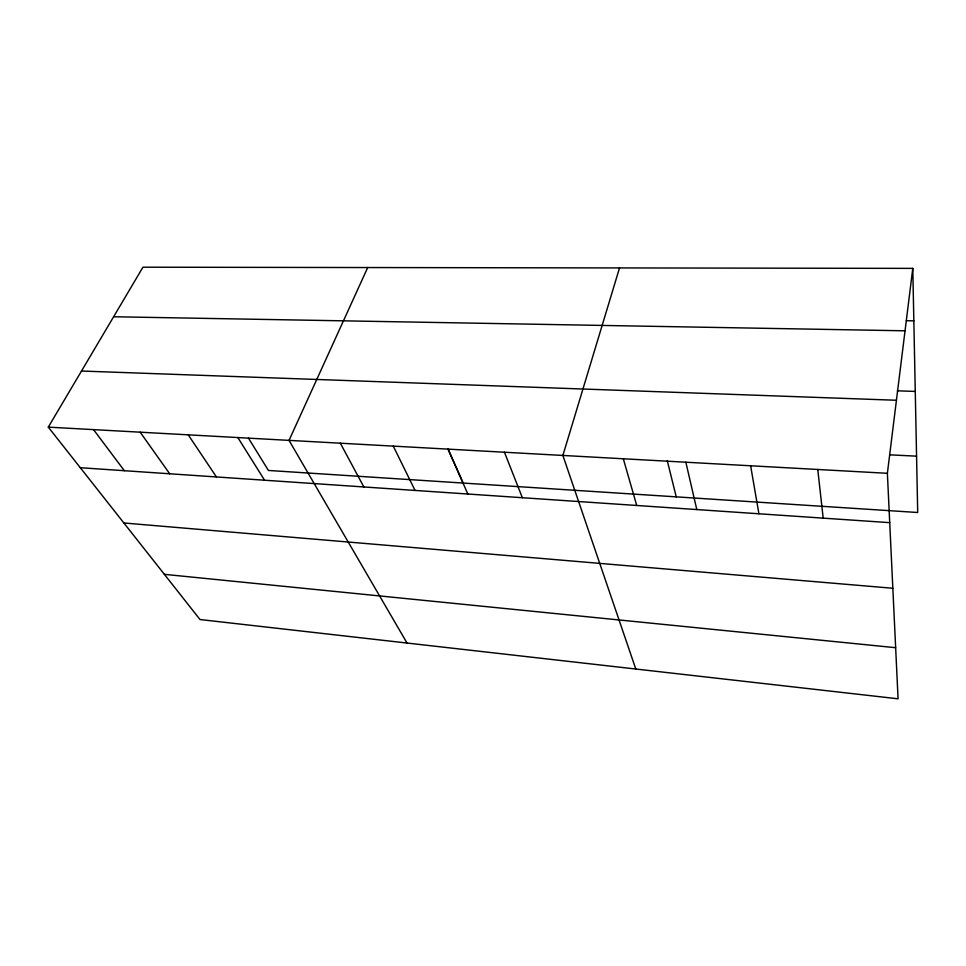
<?xml version="1.0" encoding="UTF-8"?>
<svg xmlns="http://www.w3.org/2000/svg" width="966" height="966" viewBox="0 0 966 966"><rect width="100%" height="100%" fill="white"/><g stroke="black" fill="none" stroke-linecap="round" stroke-linejoin="round"><path stroke-width="1.45" d="M887.38 473.304L912.785 268.379L142.956 267.196L48.3 427.129L200.01 619.532L898.078 698.804L887.38 473.304L48.3 427.129M619.52 267.932L562.876 455.445L635.797 669.015M367.708 267.546L289.039 440.375L407.024 643.042M906.337 320.724L913.836 320.833M113.626 316.751L905.045 330.807M897.378 390.819L915.261 391.423M81.506 371.029L896.436 400.262M889.807 454.829L916.565 456.169M80.299 467.713L889.722 522.654M123.877 522.98L892.838 588.27M164.377 574.335L895.651 647.703M93.533 429.616L124.36 470.708M140.167 432.188L169.714 473.787M188.237 434.833L216.432 476.963M237.841 437.562L264.575 480.223M248.504 438.202L268.415 470.454L917.7 512.499L912.785 268.379M340.334 443.201L363.856 486.961M393.283 446.111L415.054 490.438M447.97 448.707L463.197 483.072M447.958 449.118L467.858 494.024M504.457 452.233L522.352 497.719M623.312 458.778L636.727 505.484M667.289 460.734L676.236 496.862M685.848 462.219L696.8 509.553M750.63 465.781L758.914 513.767M817.767 469.476L823.189 518.138"/></g></svg>
